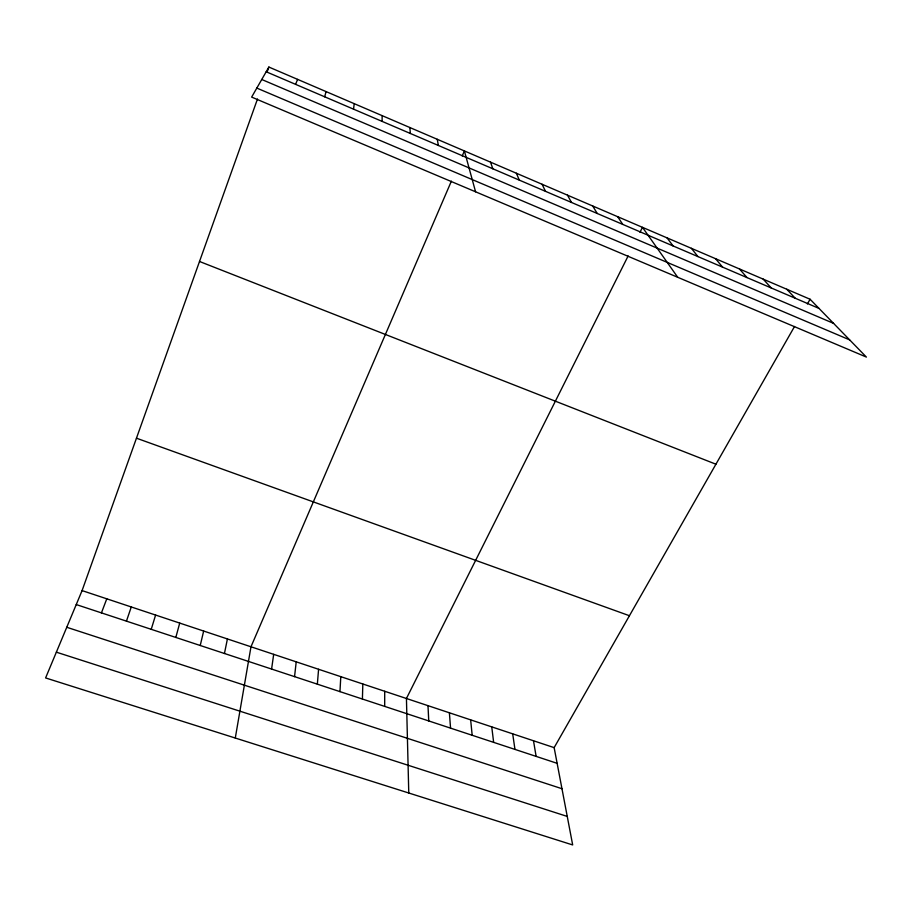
<?xml version="1.0" encoding="UTF-8"?>
<svg xmlns="http://www.w3.org/2000/svg" width="912" height="912" viewBox="0 0 912 912"><rect width="100%" height="100%" fill="white"/><g stroke="black" fill="none" stroke-linecap="round" stroke-linejoin="round"><path stroke-width="1.37" d="M384.693 706.39L384.704 691.273M382.082 121.376L382.162 115.653M362.406 699.037L362.828 683.989M339.959 691.627L340.792 676.658M317.342 684.16L318.584 669.271M294.553 676.636L296.218 661.827M353.525 109.155L354.244 103.672M271.594 669.055L273.68 654.337M235.285 738.036L250.982 646.779L451.383 181.146M224.443 653.494L227.419 638.947M200.23 645.502L203.661 631.036M324.695 96.809L326.063 91.576M175.822 637.442L179.721 623.078M151.232 629.326L155.599 615.053M126.437 621.14L131.282 606.959M794.557 326.45L554.143 747.635L572.679 844.945L45.6 677.935L82.08 590.6L257.492 98.998M266.988 72.39L268.892 67.055L810.084 299.25L866.4 357.082L251.644 97.094L268.892 67.055M101.437 612.887L106.784 598.808M295.579 84.349L297.608 79.378M462.224 155.952L464.39 150.925L475.574 191.794M628.151 255.919L406.433 698.489L408.77 793.007M639.973 232.309L642.47 227.327L677.719 277.282M807.394 303.958L810.084 299.25M56.362 652.171L567.241 816.422M66.758 627.274L561.963 788.709M76.243 604.565L557.129 763.321M82.08 590.6L554.143 747.635M136.458 438.193L629.44 615.725M199.511 261.482L715.92 464.208M256.819 88.088L849.653 339.88M261.755 79.492L833.579 323.372M266.19 71.763L819.01 308.416M786.748 289.229L795.218 298.224M763.207 279.129L771.221 287.953M739.472 268.949L747.008 277.59M715.532 258.677L722.589 267.136M691.387 248.315L697.954 256.591M667.037 237.872L673.102 245.955M617.698 216.703L622.748 224.398M592.697 205.975L597.223 213.476M567.492 195.157L571.482 202.453M542.059 184.247L545.501 191.326M516.397 173.246L519.293 180.109M490.508 162.131L492.845 168.788M437.236 139.274L438.387 145.475M533.497 740.761L536.119 756.379M512.692 733.841L514.961 749.402M491.75 726.875L493.643 742.357M470.649 719.853L472.177 735.277M409.83 127.52L410.377 133.483M449.399 712.785L450.551 728.129M427.99 705.66L428.754 720.936"/></g></svg>
